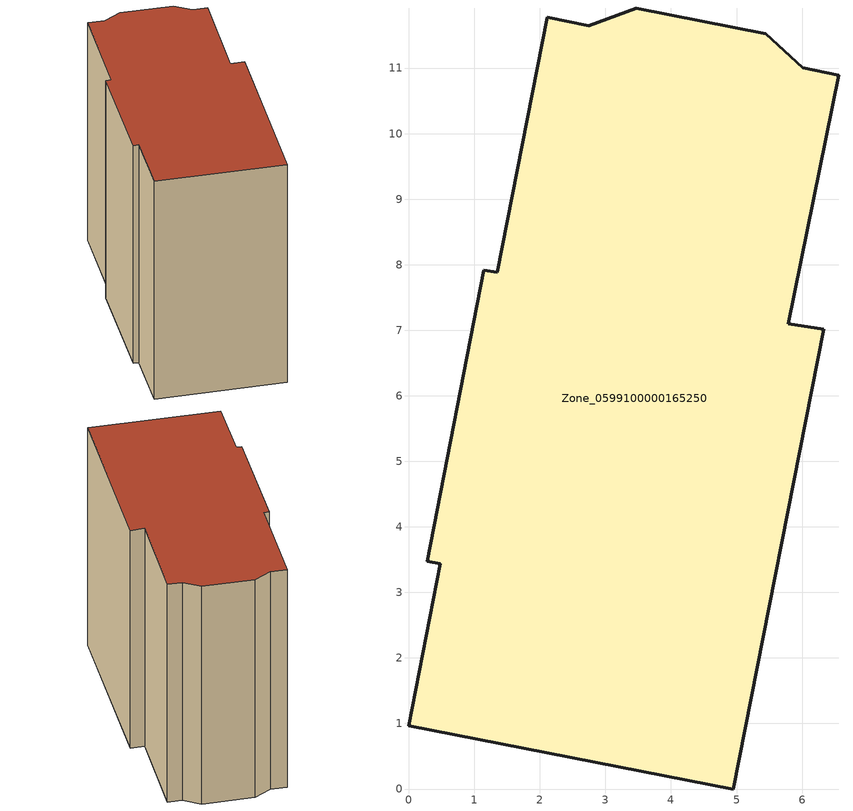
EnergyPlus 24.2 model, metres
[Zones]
Zone_0599100000165250
 floor ground (C_G): 3.47,11.92 5.45,11.53 6.01,11.01 6.56,10.89 5.79,7.1 6.33,7.02 4.95,0 0,0.97 0.48,3.44 0.28,3.48 1.14,7.92 1.35,7.89 2.11,11.78 2.75,11.65 z0
 wall outside (C_F): 0,0.97 4.95,0 6.33,7.02 5.79,7.1 6.56,10.89 6.01,11.01 5.45,11.53 3.47,11.92 2.75,11.65 2.11,11.78 1.35,7.89 1.14,7.92 0.28,3.48 0.48,3.44 0,0.97 z0:9.57
 roof outside (C_R): 0.48,3.44 0,0.97 4.95,0 6.33,7.02 5.79,7.1 6.56,10.89 6.01,11.01 5.45,11.53 3.47,11.92 2.75,11.65 2.11,11.78 1.35,7.89 1.14,7.92 0.28,3.48 z9.57
[BUILDING]
Pand.0599100000165250: North Axis=0; Terrain=City; Loads Convergence Tolerance Value=0.04; Temperature Convergence Tolerance Value=0.4; Solar Distribution=FullExterior; Maximum Number of Warmup Days=25; Minimum Number of Warmup Days=1
[Site:Location]
Rotterdam.The.Hague.AP_ZH_NLD Design_Conditions: Latitude=51.96; Longitude=4.45; Time Zone=1; Elevation=-4.5
[SITE:GROUNDTEMPERATURE:BUILDINGSURFACE]
18, 18, 18, 18, 18, 18, 18, 18, 18, 18, 18, 18
[MATERIAL] Thermal Absorptance=0.9; Solar Absorptance=0.7; Visible Absorptance=0.7
Name | Roughness | Thickness | Conductivity | Density | Specific Heat
G.TC.1946 | MediumSmooth | 0.15 | 1 | 540 | 1210
F.TC.1946 | Rough | 0.3 | 0.857143 | 1920 | 840
R.TC.1946 | MediumRough | 0.2 | 0.909091 | 1500 | 1000
[CONSTRUCTION]
C_G: G.TC.1946
C_F: F.TC.1946
C_R: R.TC.1946
[ZONE]
Zone_0599100000165250: Type=1; Multiplier=1; Ceiling Height=Autocalculate; Volume=Autocalculate; Floor Area=autocalculate; Part of Total Floor Area=Yes
[ZONEINFILTRATION:DESIGNFLOWRATE]
Infil_Zone_0599100000165250: Zone or ZoneList or Space or SpaceList=Zone_0599100000165250; Schedule=AlwaysOn; Design Flow Rate Calculation Method=Flow/Area; Flow Rate per Floor Area=0.003; Constant Term Coefficient=1; Temperature Term Coefficient=0; Velocity Term Coefficient=0; Velocity Squared Term Coefficient=0
[HVACTEMPLATE:ZONE:IDEALLOADSAIRSYSTEM]
Zone_0599100000165250: Maximum Heating Supply Air Temperature=50; Minimum Cooling Supply Air Temperature=13; Maximum Heating Supply Air Humidity Ratio=0.0156; Minimum Cooling Supply Air Humidity Ratio=0.0077; Heating Limit=NoLimit; Cooling Limit=NoLimit; Dehumidification Control Type=ConstantSensibleHeatRatio; Cooling Sensible Heat Ratio=0.7; Dehumidification Setpoint=60; Humidification Control Type=None; Humidification Setpoint=30; Outdoor Air Method=None; Outdoor Air Flow Rate per Person=0.00944; Outdoor Air Flow Rate per Zone Floor Area=0; Outdoor Air Flow Rate per Zone=0; Demand Controlled Ventilation Type=None; Outdoor Air Economizer Type=NoEconomizer; Heat Recovery Type=None; Sensible Heat Recovery Effectiveness=0.7; Latent Heat Recovery Effectiveness=0.65
[ZONECONTROL:THERMOSTAT]
ThermostatControl_Zone_0599100000165250: Zone or ZoneList=Zone_0599100000165250; Control Type Schedule=DualSetpointControlType; Control 1=Thermostat_Zone_0599100000165250; Temperature Difference Between Cutout And Setpoint=0
[THERMOSTATSETPOINT:DUALSETPOINT]
Thermostat_Zone_0599100000165250: Heating Setpoint Temperature Schedule=HeatingSetpoint_Zone_0599100000165250; Cooling Setpoint Temperature Schedule=CoolingSetpoint_Zone_0599100000165250
[SCHEDULE:COMPACT]
HeatingSetpoint_Zone_0599100000165250: Through: 12/31, For: AllDays, Until: 24:00, 21
CoolingSetpoint_Zone_0599100000165250: Through: 12/31, For: AllDays, Until: 24:00, 24
DualSetpointControlType: Through: 12/31, For: AllDays, Until: 24:00, 4
AlwaysOn: Through: 12/31, For: AllDays, Until: 24:00, 1
